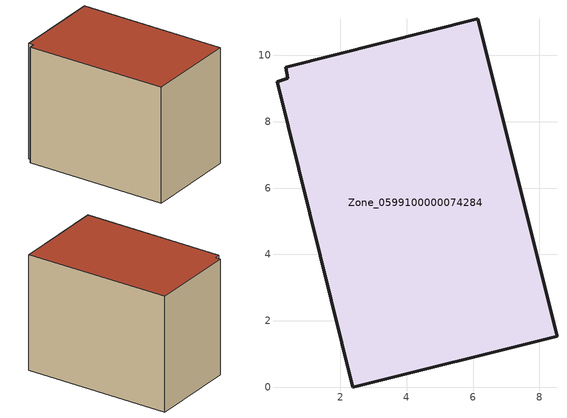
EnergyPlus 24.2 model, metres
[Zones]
Zone_0599100000074284
 floor ground (C_G): 0.42,9.31 0.35,9.65 6.14,11.1 8.53,1.54 2.38,0 0.09,9.2 z0
 wall outside (C_F): 8.53,1.54 6.14,11.1 0.35,9.65 0.42,9.31 0.09,9.2 2.38,0 8.53,1.54 z0:7.78
 roof outside (C_R): 0.35,9.65 0.42,9.31 0.09,9.2 2.38,0 8.53,1.54 6.14,11.1 z7.78
[BUILDING]
Pand.0599100000074284: North Axis=0; Terrain=City; Loads Convergence Tolerance Value=0.04; Temperature Convergence Tolerance Value=0.4; Solar Distribution=FullExterior; Maximum Number of Warmup Days=25; Minimum Number of Warmup Days=1
[Site:Location]
Rotterdam.The.Hague.AP_ZH_NLD Design_Conditions: Latitude=51.96; Longitude=4.45; Time Zone=1; Elevation=-4.5
[SITE:GROUNDTEMPERATURE:BUILDINGSURFACE]
18, 18, 18, 18, 18, 18, 18, 18, 18, 18, 18, 18
[MATERIAL] Thermal Absorptance=0.9; Solar Absorptance=0.7; Visible Absorptance=0.7
Name | Roughness | Thickness | Conductivity | Density | Specific Heat
G.TC.1965-1974 | MediumSmooth | 0.15 | 0.882353 | 540 | 1210
F.TC.1965-1974 | Rough | 0.3 | 0.697674 | 1920 | 840
R.TC.1965-1974 | MediumRough | 0.2 | 0.232558 | 1500 | 1000
[CONSTRUCTION]
C_G: G.TC.1965-1974
C_F: F.TC.1965-1974
C_R: R.TC.1965-1974
[ZONE]
Zone_0599100000074284: Type=1; Multiplier=1; Ceiling Height=Autocalculate; Volume=Autocalculate; Floor Area=autocalculate; Part of Total Floor Area=Yes
[ZONEINFILTRATION:DESIGNFLOWRATE]
Infil_Zone_0599100000074284: Zone or ZoneList or Space or SpaceList=Zone_0599100000074284; Schedule=AlwaysOn; Design Flow Rate Calculation Method=Flow/Area; Flow Rate per Floor Area=0.003; Constant Term Coefficient=1; Temperature Term Coefficient=0; Velocity Term Coefficient=0; Velocity Squared Term Coefficient=0
[HVACTEMPLATE:ZONE:IDEALLOADSAIRSYSTEM]
Zone_0599100000074284: Maximum Heating Supply Air Temperature=50; Minimum Cooling Supply Air Temperature=13; Maximum Heating Supply Air Humidity Ratio=0.0156; Minimum Cooling Supply Air Humidity Ratio=0.0077; Heating Limit=NoLimit; Cooling Limit=NoLimit; Dehumidification Control Type=ConstantSensibleHeatRatio; Cooling Sensible Heat Ratio=0.7; Dehumidification Setpoint=60; Humidification Control Type=None; Humidification Setpoint=30; Outdoor Air Method=None; Outdoor Air Flow Rate per Person=0.00944; Outdoor Air Flow Rate per Zone Floor Area=0; Outdoor Air Flow Rate per Zone=0; Demand Controlled Ventilation Type=None; Outdoor Air Economizer Type=NoEconomizer; Heat Recovery Type=None; Sensible Heat Recovery Effectiveness=0.7; Latent Heat Recovery Effectiveness=0.65
[ZONECONTROL:THERMOSTAT]
ThermostatControl_Zone_0599100000074284: Zone or ZoneList=Zone_0599100000074284; Control Type Schedule=DualSetpointControlType; Control 1=Thermostat_Zone_0599100000074284; Temperature Difference Between Cutout And Setpoint=0
[THERMOSTATSETPOINT:DUALSETPOINT]
Thermostat_Zone_0599100000074284: Heating Setpoint Temperature Schedule=HeatingSetpoint_Zone_0599100000074284; Cooling Setpoint Temperature Schedule=CoolingSetpoint_Zone_0599100000074284
[SCHEDULE:COMPACT]
HeatingSetpoint_Zone_0599100000074284: Through: 12/31, For: AllDays, Until: 24:00, 21
CoolingSetpoint_Zone_0599100000074284: Through: 12/31, For: AllDays, Until: 24:00, 24
DualSetpointControlType: Through: 12/31, For: AllDays, Until: 24:00, 4
AlwaysOn: Through: 12/31, For: AllDays, Until: 24:00, 1
